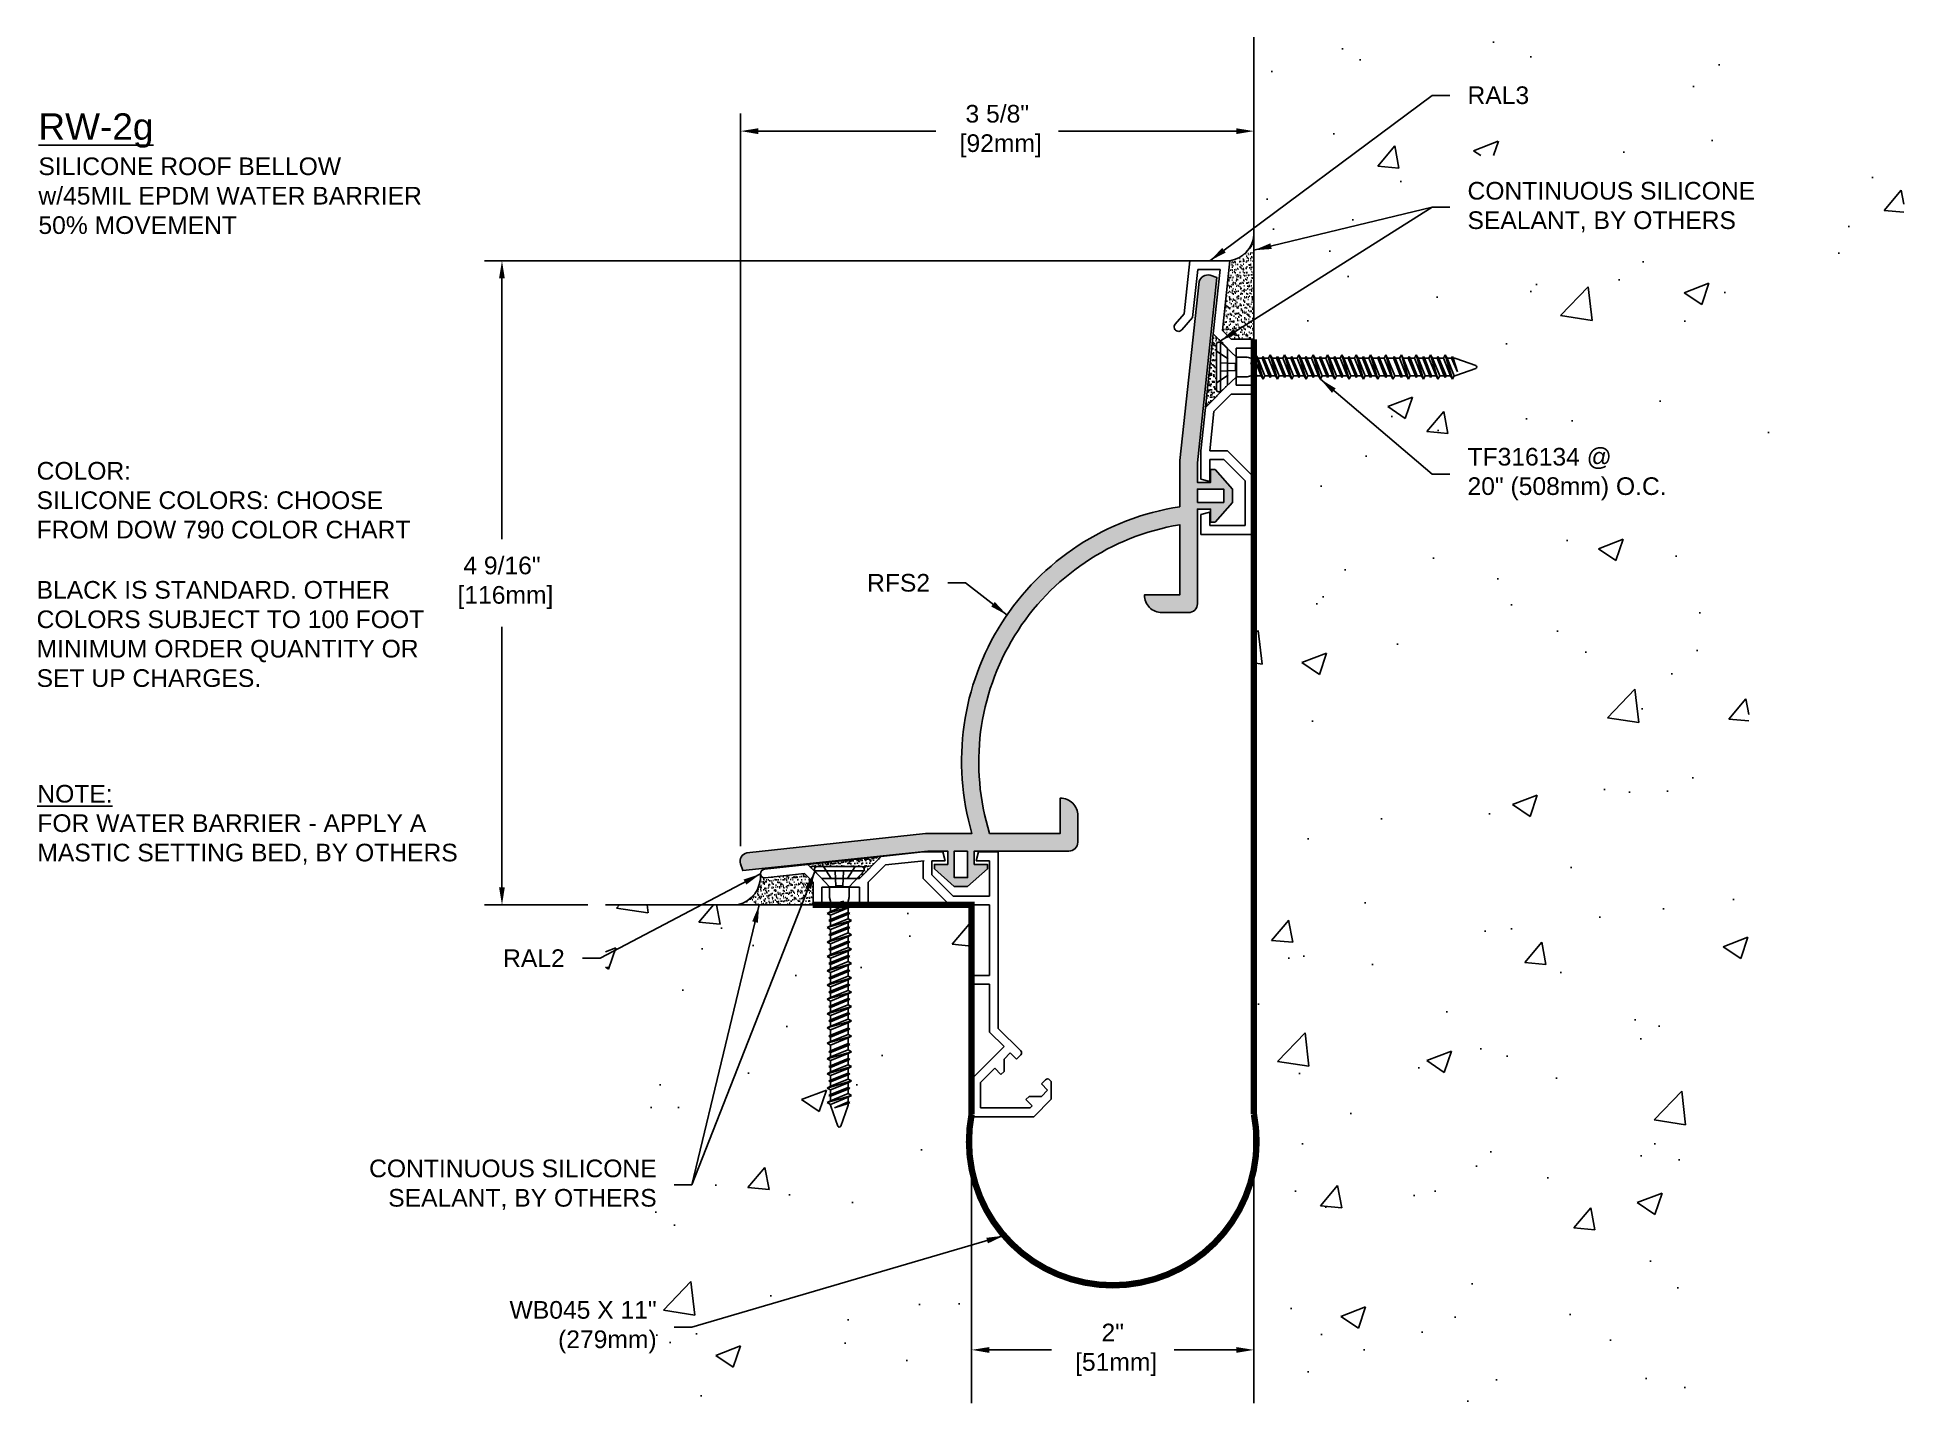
# Model space of a CAD drawing. Header units: inches. Extents: x 2.5 to 15.7, y 0.9 to 10.6.
import ezdxf

# ---------------------------------------------------------------- set-up
doc = ezdxf.new("R2010")
doc.units = ezdxf.units.IN
doc.header["$LTSCALE"] = 0.25
doc.header["$MEASUREMENT"] = 0
doc.linetypes.add('DASHED', pattern=[0.75, 0.5, -0.25])
for name, color, linetype in [('Anchors', 4, 'Continuous'), ('Conditions', 1, 'Continuous'), ('Dimensions', 3, 'Continuous'), ('Fillers', 2, 'Continuous'), ('Metals', 7, 'Continuous'), ('TEXT', 2, 'Continuous')]:
    doc.layers.add(name, color=color, linetype=linetype)
doc.styles.add('ARIAL', font='arial.ttf')
doc.dimstyles.new('Arial', dxfattribs={"dimtxt": 0.125, "dimasz": 0.125, "dimexe": 0.125, "dimexo": 0.125, "dimgap": 0.125, "dimtad": 0, "dimtih": 1, "dimtoh": 1, "dimdec": 4, "dimzin": 3, "dimdsep": 46, "dimlunit": 4, "dimtxsty": 'ARIAL', "dimcen": 0.125, "dimadec": 0, "dimazin": 0, "dimtfac": 1, "dimtdec": 4, "dimtofl": 0, "dimtmove": 0, "dimatfit": 3, "dimfxl": 0, "dimfrac": 2, "dimtolj": 1, "dimtzin": 0, "dimarcsym": 0})

# ---------------------------------------------------------------- blocks, each defined once
blk = doc.blocks.new('*D7')
at = {"layer": 'DEFPOINTS', "color": 0}
for p in [(11.128, 1.304), (9.128, 0.927), (11.128, 0.927)]:
    blk.add_point(p, dxfattribs=at)
at = {"layer": 'Dimensions', "color": 0, "lineweight": -2}
for p, q in [((9.128, 1.052), (9.128, 1.429)), ((11.128, 1.052), (11.128, 1.429)), ((9.253, 1.304), (9.693, 1.304)), ((11.003, 1.304), (10.563, 1.304))]:
    blk.add_line(p, q, dxfattribs=at)
at = {"layer": 'Dimensions', "color": 0}
for points in [[(9.253, 1.324), (9.253, 1.283), (9.128, 1.304)], [(11.003, 1.324), (11.003, 1.283), (11.128, 1.304)]]:
    blk.add_solid(points, dxfattribs=at)
at = {"layer": 'Dimensions', "color": 0, "insert": (10.128, 1.304), "char_height": 0.125, "attachment_point": 5, "style": 'ARIAL'}
blk.add_mtext('\\A1;2"\\P [51mm]', dxfattribs=at)
blk = doc.blocks.new('A$C63CB1885')
for p, q in [((-0.176, 0), (-0.175, 0.018)), ((-0.176, 0), (0.176, 0)), ((-0.176, 0), (-0.07, -0.113)), ((-0.163, 0.029), (0.163, 0.029)), ((0.07, -0.113), (0.176, 0)), ((0.176, 0), (0.175, 0.018)), ((-0.07, -0.113), (0.07, -0.113)), ((-0.07, -0.113), (-0.07, -0.18)), ((0.07, -0.113), (0.07, -0.18)), ((-0.086, -0.302), (0.086, -0.251)), ((-0.074, -0.251), (0.032, -0.215)), ((-0.074, -0.251), (-0.062, -0.245)), ((-0.074, -0.251), (-0.062, -0.257)), ((-0.069, -0.189), (-0.063, -0.215)), ((-0.062, -0.245), (0.032, -0.215)), ((0.032, -0.215), (-0.062, -0.257)), ((-0.062, -0.225), (-0.062, -0.245)), ((0.062, -0.238), (-0.062, -0.289)), ((-0.062, -0.257), (-0.062, -0.289)), ((0.062, -0.264), (-0.062, -0.315)), ((0.062, -0.225), (0.062, -0.238)), ((0.086, -0.251), (0.062, -0.238)), ((0.086, -0.251), (0.062, -0.264)), ((0.062, -0.264), (0.062, -0.296)), ((0.069, -0.189), (0.063, -0.215)), ((-0.086, -0.302), (-0.062, -0.289)), ((-0.086, -0.302), (-0.062, -0.315)), ((-0.086, -0.403), (0.086, -0.353)), ((-0.086, -0.403), (-0.062, -0.391)), ((-0.074, -0.353), (0.074, -0.302)), ((-0.074, -0.353), (-0.062, -0.346)), ((-0.074, -0.353), (-0.062, -0.359)), ((-0.062, -0.346), (0.062, -0.296)), ((0.062, -0.308), (-0.062, -0.359)), ((-0.062, -0.315), (-0.062, -0.346)), ((0.062, -0.34), (-0.062, -0.391)), ((-0.062, -0.359), (-0.062, -0.391)), ((0.062, -0.366), (-0.062, -0.416)), ((0.074, -0.302), (0.062, -0.296)), ((0.074, -0.302), (0.062, -0.308)), ((0.062, -0.308), (0.062, -0.34)), ((0.086, -0.353), (0.062, -0.34)), ((0.086, -0.353), (0.062, -0.366)), ((0.062, -0.366), (0.062, -0.397)), ((-0.086, -0.403), (-0.062, -0.416)), ((-0.086, -0.505), (0.086, -0.454)), ((-0.086, -0.505), (-0.062, -0.492)), ((-0.086, -0.505), (-0.062, -0.518)), ((-0.074, -0.454), (0.074, -0.403)), ((-0.074, -0.454), (-0.062, -0.448)), ((-0.074, -0.454), (-0.062, -0.46)), ((-0.074, -0.556), (0.074, -0.505)), ((-0.062, -0.448), (0.062, -0.397)), ((0.062, -0.41), (-0.062, -0.46)), ((-0.062, -0.416), (-0.062, -0.448)), ((0.062, -0.441), (-0.062, -0.492)), ((-0.062, -0.46), (-0.062, -0.492)), ((0.062, -0.467), (-0.062, -0.518)), ((-0.062, -0.55), (0.062, -0.499)), ((0.062, -0.511), (-0.062, -0.562)), ((-0.062, -0.518), (-0.062, -0.55)), ((0.074, -0.403), (0.062, -0.397)), ((0.074, -0.403), (0.062, -0.41)), ((0.062, -0.41), (0.062, -0.441)), ((0.086, -0.454), (0.062, -0.441)), ((0.086, -0.454), (0.062, -0.467)), ((0.062, -0.467), (0.062, -0.499)), ((0.074, -0.505), (0.062, -0.499)), ((0.074, -0.505), (0.062, -0.511)), ((0.062, -0.511), (0.062, -0.543)), ((-0.086, -0.607), (0.086, -0.556)), ((-0.086, -0.607), (-0.062, -0.594)), ((-0.086, -0.607), (-0.062, -0.619)), ((-0.086, -0.708), (0.086, -0.657)), ((-0.074, -0.556), (-0.062, -0.55)), ((-0.074, -0.556), (-0.062, -0.562)), ((-0.074, -0.657), (0.074, -0.607)), ((-0.074, -0.657), (-0.062, -0.651)), ((-0.074, -0.657), (-0.062, -0.664)), ((0.062, -0.543), (-0.062, -0.594)), ((-0.062, -0.562), (-0.062, -0.594)), ((0.062, -0.569), (-0.062, -0.619)), ((-0.062, -0.651), (0.062, -0.6)), ((0.062, -0.613), (-0.062, -0.664)), ((-0.062, -0.619), (-0.062, -0.651)), ((0.062, -0.644), (-0.062, -0.695)), ((0.086, -0.556), (0.062, -0.543)), ((0.086, -0.556), (0.062, -0.569)), ((0.062, -0.569), (0.062, -0.6)), ((0.074, -0.607), (0.062, -0.6)), ((0.074, -0.607), (0.062, -0.613)), ((0.062, -0.613), (0.062, -0.644)), ((0.086, -0.657), (0.062, -0.644)), ((0.086, -0.657), (0.062, -0.67)), ((-0.086, -0.708), (-0.062, -0.695)), ((-0.086, -0.708), (-0.062, -0.721)), ((-0.086, -0.81), (0.086, -0.759)), ((-0.074, -0.759), (0.074, -0.708)), ((-0.074, -0.759), (-0.062, -0.753)), ((-0.074, -0.759), (-0.062, -0.765)), ((-0.062, -0.664), (-0.062, -0.695)), ((0.062, -0.67), (-0.062, -0.721)), ((-0.062, -0.753), (0.062, -0.702)), ((0.062, -0.714), (-0.062, -0.765)), ((-0.062, -0.721), (-0.062, -0.753)), ((0.062, -0.746), (-0.062, -0.797)), ((-0.062, -0.765), (-0.062, -0.797)), ((0.062, -0.772), (-0.062, -0.823)), ((0.062, -0.67), (0.062, -0.702)), ((0.074, -0.708), (0.062, -0.702)), ((0.074, -0.708), (0.062, -0.714)), ((0.062, -0.714), (0.062, -0.746)), ((0.086, -0.759), (0.062, -0.746)), ((0.086, -0.759), (0.062, -0.772)), ((0.062, -0.772), (0.062, -0.804)), ((-0.086, -0.81), (-0.062, -0.797)), ((-0.086, -0.81), (-0.062, -0.823)), ((-0.086, -0.911), (0.086, -0.86)), ((-0.086, -0.911), (-0.062, -0.898)), ((-0.086, -0.911), (-0.062, -0.924)), ((-0.074, -0.86), (0.074, -0.81)), ((-0.074, -0.86), (-0.062, -0.854)), ((-0.074, -0.86), (-0.062, -0.867)), ((-0.074, -0.962), (0.074, -0.911)), ((-0.062, -0.854), (0.062, -0.804)), ((0.062, -0.816), (-0.062, -0.867)), ((-0.062, -0.823), (-0.062, -0.854)), ((0.062, -0.848), (-0.062, -0.898)), ((-0.062, -0.867), (-0.062, -0.898)), ((0.062, -0.873), (-0.062, -0.924)), ((-0.062, -0.956), (0.062, -0.905)), ((0.062, -0.917), (-0.062, -0.968)), ((-0.062, -0.924), (-0.062, -0.956)), ((0.074, -0.81), (0.062, -0.804)), ((0.074, -0.81), (0.062, -0.816)), ((0.062, -0.816), (0.062, -0.848)), ((0.086, -0.86), (0.062, -0.848)), ((0.086, -0.86), (0.062, -0.873)), ((0.062, -0.873), (0.062, -0.905)), ((0.074, -0.911), (0.062, -0.905)), ((0.074, -0.911), (0.062, -0.917)), ((0.062, -0.917), (0.062, -0.949)), ((-0.086, -1.013), (0.086, -0.962)), ((-0.086, -1.013), (-0.062, -1)), ((-0.086, -1.013), (-0.062, -1.026)), ((-0.074, -0.962), (-0.062, -0.956)), ((-0.074, -0.962), (-0.062, -0.968)), ((-0.074, -1.064), (0.074, -1.013)), ((-0.074, -1.064), (-0.062, -1.057)), ((0.062, -0.949), (-0.062, -1)), ((-0.062, -0.968), (-0.062, -1)), ((0.062, -0.975), (-0.062, -1.026)), ((-0.062, -1.057), (0.062, -1.007)), ((0.062, -1.019), (-0.062, -1.07)), ((-0.062, -1.026), (-0.062, -1.057)), ((0.062, -1.051), (-0.062, -1.101)), ((0.086, -0.962), (0.062, -0.949)), ((0.086, -0.962), (0.062, -0.975)), ((0.062, -0.975), (0.062, -1.007)), ((0.074, -1.013), (0.062, -1.007)), ((0.074, -1.013), (0.062, -1.019)), ((0.062, -1.019), (0.062, -1.051)), ((0.086, -1.064), (0.062, -1.051)), ((-0.086, -1.114), (0.086, -1.064)), ((-0.086, -1.114), (-0.062, -1.101)), ((-0.086, -1.114), (-0.062, -1.127)), ((-0.086, -1.222), (0.086, -1.171)), ((-0.074, -1.064), (-0.062, -1.07)), ((-0.074, -1.171), (0.074, -1.121)), ((-0.074, -1.171), (-0.062, -1.165)), ((-0.074, -1.171), (-0.062, -1.178)), ((-0.062, -1.07), (-0.062, -1.101)), ((0.062, -1.077), (-0.062, -1.127)), ((-0.062, -1.165), (0.062, -1.115)), ((0.062, -1.127), (-0.062, -1.178)), ((-0.062, -1.127), (-0.062, -1.165)), ((0.062, -1.159), (-0.062, -1.209)), ((-0.062, -1.178), (-0.062, -1.209)), ((0.062, -1.184), (-0.062, -1.235)), ((0.086, -1.064), (0.062, -1.077)), ((0.062, -1.077), (0.062, -1.115)), ((0.074, -1.121), (0.062, -1.115)), ((0.074, -1.121), (0.062, -1.127)), ((0.062, -1.127), (0.062, -1.159)), ((0.086, -1.171), (0.062, -1.159)), ((0.086, -1.171), (0.062, -1.184)), ((0.062, -1.184), (0.062, -1.225)), ((-0.086, -1.222), (-0.062, -1.209)), ((-0.086, -1.222), (-0.062, -1.235)), ((-0.086, -1.332), (0.086, -1.282)), ((-0.086, -1.332), (-0.062, -1.319)), ((-0.074, -1.282), (0.074, -1.231)), ((-0.074, -1.282), (-0.062, -1.275)), ((-0.074, -1.282), (-0.062, -1.288)), ((-0.062, -1.275), (0.062, -1.225)), ((-0.062, -1.235), (-0.062, -1.275)), ((0.062, -1.237), (-0.062, -1.288)), ((0.062, -1.269), (-0.062, -1.319)), ((-0.062, -1.288), (-0.062, -1.319)), ((0.062, -1.295), (-0.062, -1.345)), ((0.074, -1.231), (0.062, -1.225)), ((0.074, -1.231), (0.062, -1.237)), ((0.062, -1.237), (0.062, -1.269)), ((0.086, -1.282), (0.062, -1.269)), ((0.086, -1.282), (0.062, -1.295)), ((0.062, -1.295), (0.062, -1.33)), ((-0.086, -1.332), (-0.062, -1.345)), ((-0.086, -1.438), (0.086, -1.387)), ((-0.086, -1.438), (-0.062, -1.425)), ((-0.086, -1.438), (-0.062, -1.451)), ((-0.074, -1.387), (0.074, -1.336)), ((-0.074, -1.387), (-0.062, -1.381)), ((-0.074, -1.387), (-0.062, -1.393)), ((-0.074, -1.489), (0.074, -1.439)), ((-0.062, -1.381), (0.062, -1.33)), ((0.062, -1.343), (-0.062, -1.393)), ((-0.062, -1.345), (-0.062, -1.381)), ((0.062, -1.374), (-0.062, -1.425)), ((-0.062, -1.393), (-0.062, -1.425)), ((0.062, -1.4), (-0.062, -1.451)), ((-0.062, -1.483), (0.062, -1.433)), ((0.062, -1.445), (-0.062, -1.496)), ((-0.062, -1.451), (-0.062, -1.483)), ((0.074, -1.336), (0.062, -1.33)), ((0.074, -1.336), (0.062, -1.343)), ((0.062, -1.343), (0.062, -1.374)), ((0.086, -1.387), (0.062, -1.374)), ((0.086, -1.387), (0.062, -1.4)), ((0.062, -1.4), (0.062, -1.433)), ((0.074, -1.439), (0.062, -1.433)), ((0.074, -1.439), (0.062, -1.445)), ((0.062, -1.445), (0.062, -1.477)), ((-0.086, -1.54), (0.086, -1.489)), ((-0.086, -1.54), (-0.062, -1.527)), ((-0.086, -1.54), (-0.062, -1.553)), ((-0.074, -1.489), (-0.062, -1.483)), ((-0.074, -1.489), (-0.062, -1.496)), ((-0.074, -1.592), (0.074, -1.541)), ((-0.074, -1.592), (-0.062, -1.586)), ((0.062, -1.477), (-0.062, -1.527)), ((-0.062, -1.496), (-0.062, -1.527)), ((0.062, -1.502), (-0.062, -1.553)), ((-0.062, -1.586), (0.062, -1.535)), ((0.062, -1.547), (-0.062, -1.598)), ((-0.062, -1.553), (-0.062, -1.586)), ((0.062, -1.579), (-0.062, -1.63)), ((0.086, -1.489), (0.062, -1.477)), ((0.086, -1.489), (0.062, -1.502)), ((0.062, -1.502), (0.062, -1.535)), ((0.074, -1.541), (0.062, -1.535)), ((0.074, -1.541), (0.062, -1.547)), ((0.062, -1.547), (0.062, -1.579)), ((0.086, -1.592), (0.062, -1.579)), ((-0.086, -1.643), (0.086, -1.592)), ((-0.086, -1.643), (-0.062, -1.63)), ((-0.086, -1.643), (-0.062, -1.655)), ((-0.074, -1.592), (-0.062, -1.598)), ((-0.062, -1.598), (-0.062, -1.63)), ((0.062, -1.605), (-0.062, -1.655)), ((-0.06, -1.668), (-0.01, -1.81)), ((-0.034, -1.679), (0.062, -1.636)), ((-0.034, -1.679), (0.074, -1.643)), ((0.062, -1.649), (-0.034, -1.679)), ((0.06, -1.668), (0.01, -1.81)), ((0.086, -1.592), (0.062, -1.605)), ((0.062, -1.605), (0.062, -1.652)), ((0.074, -1.643), (0.062, -1.636)), ((0.074, -1.643), (0.062, -1.649))]:
    blk.add_line(p, q)
at = {"linetype": 'DASHED', "ltscale": 0.025}
for p, q in [((-0.113, 0.029), (-0.024, -0.106)), ((-0.024, -0.106), (-0.031, 0.028)), ((0.024, -0.106), (0.031, 0.029)), ((0.112, 0.029), (0.024, -0.106)), ((-0.024, -0.106), (0.024, -0.106))]:
    blk.add_line(p, q, dxfattribs=at)
for centre, radius, start, end in [((-0.163, 0.017), 0.0112, 90, 175), ((0.163, 0.017), 0.0112, 5, 90), ((-0.023, -0.18), 0.0465, 180, 191.9357), ((-0.109, -0.225), 0.0465, 0, 11.9357), ((0.109, -0.225), 0.0465, 168.0643, 180), ((0.023, -0.18), 0.0465, 348.0643, 0), ((-0.016, -1.652), 0.0465, 183.9476, 199.3058), ((0.016, -1.652), 0.0465, 340.6942, 0), ((0, -1.806), 0.0106, 204.1001, 335.8999)]:
    blk.add_arc(centre, radius, start, end)
blk = doc.blocks.new('TF316134')
blk.add_blockref('A$C63CB1885', (0, -0.0285))
blk = doc.blocks.new('*D8')
at = {"layer": 'DEFPOINTS', "color": 0}
for p in [(5.801, 9.019), (10.957, 9.019), (6.533, 4.456)]:
    blk.add_point(p, dxfattribs=at)
at = {"layer": 'Dimensions', "color": 0, "lineweight": -2}
for p, q in [((10.832, 9.019), (5.676, 9.019)), ((5.801, 8.894), (5.801, 7.048)), ((5.801, 4.581), (5.801, 6.427)), ((6.408, 4.456), (5.676, 4.456))]:
    blk.add_line(p, q, dxfattribs=at)
at = {"layer": 'Dimensions', "color": 0}
for points in [[(5.78, 8.894), (5.821, 8.894), (5.801, 9.019)], [(5.78, 4.581), (5.821, 4.581), (5.801, 4.456)]]:
    blk.add_solid(points, dxfattribs=at)
at = {"layer": 'Dimensions', "color": 0, "insert": (5.801, 6.738), "char_height": 0.125, "attachment_point": 5, "style": 'ARIAL'}
blk.add_mtext('\\A1;4 9/16"\\P [116mm]', dxfattribs=at)
blk = doc.blocks.new('*D9')
at = {"layer": 'DEFPOINTS', "color": 0}
for p in [(11.128, 9.938), (11.128, 9.094), (7.491, 4.748)]:
    blk.add_point(p, dxfattribs=at)
at = {"layer": 'Dimensions', "color": 0, "lineweight": -2}
for p, q in [((7.491, 4.873), (7.491, 10.063)), ((11.128, 9.219), (11.128, 10.063)), ((7.616, 9.938), (8.875, 9.938)), ((11.003, 9.938), (9.744, 9.938))]:
    blk.add_line(p, q, dxfattribs=at)
at = {"layer": 'Dimensions', "color": 0}
for points in [[(7.616, 9.958), (7.616, 9.917), (7.491, 9.938)], [(11.003, 9.958), (11.003, 9.917), (11.128, 9.938)]]:
    blk.add_solid(points, dxfattribs=at)
at = {"layer": 'Dimensions', "color": 0, "insert": (9.31, 9.938), "char_height": 0.125, "attachment_point": 5, "style": 'ARIAL'}
blk.add_mtext('\\A1;3 5/8"\\P [92mm]', dxfattribs=at)
blk = doc.blocks.new('RAL2')
for p, q in [((-0.345, 1.875), (-0.642, 1.843)), ((-0.205, 1.875), (-0.345, 1.875)), ((-0.188, 1.813), (-0.205, 1.875)), ((0.03, 1.813), (0.047, 1.875)), ((0.187, 1.875), (0.047, 1.875)), ((0.187, 1.875), (0.187, 0.625)), ((-1.497, 1.72), (-1.497, 1.718)), ((-1.162, 1.787), (-1.47, 1.753)), ((-1.185, 1.722), (-1.464, 1.692)), ((-1.125, 1.662), (-1.185, 1.722)), ((-1.062, 1.687), (-1.162, 1.787)), ((-0.797, 1.687), (-0.642, 1.843)), ((-0.735, 1.662), (-0.613, 1.784)), ((-0.338, 1.813), (-0.613, 1.784)), ((-0.345, 1.813), (-0.345, 1.687)), ((-0.188, 1.813), (-0.283, 1.813)), ((-0.283, 1.813), (-0.283, 1.713)), ((0.125, 1.813), (0.03, 1.813)), ((0.125, 1.813), (0.125, 1.562)), ((-1.125, 1.5), (-1.125, 1.662)), ((-0.797, 1.687), (-1.062, 1.687)), ((-0.797, 1.625), (-1.062, 1.625)), ((-1.062, 1.5), (-1.062, 1.625)), ((-0.797, 1.5), (-0.797, 1.625)), ((-0.735, 1.5), (-0.735, 1.662)), ((-0.158, 1.5), (-0.345, 1.687)), ((-0.132, 1.562), (-0.283, 1.713)), ((-1.062, 1.5), (-1.125, 1.5)), ((-0.735, 1.5), (-0.797, 1.5)), ((0.125, 1.5), (-0.158, 1.5)), ((0.125, 1.562), (-0.132, 1.562)), ((0.125, 1.5), (0.125, 1)), ((0, 1), (0, 0.938)), ((0.125, 1), (0, 1)), ((0.125, 0.938), (0, 0.938)), ((0.125, 0.938), (0.125, 0.599)), ((0.125, 0.599), (0.228, 0.496)), ((0.187, 0.625), (0.346, 0.466)), ((0.228, 0.496), (0, 0.268)), ((0.272, 0.452), (0.228, 0.408)), ((0.228, 0.408), (0.228, 0.321)), ((0.272, 0.452), (0.316, 0.408)), ((0.346, 0.438), (0.316, 0.408)), ((0, 0.268), (0, 0)), ((0.163, 0.343), (0.062, 0.242)), ((0.163, 0.343), (0.206, 0.299)), ((0.228, 0.321), (0.206, 0.299)), ((0.062, 0.242), (0.062, 0.062)), ((0.405, 0.144), (0.383, 0.122)), ((0.493, 0.143), (0.405, 0.144)), ((0.522, 0.261), (0.493, 0.232)), ((0.493, 0.232), (0.537, 0.187)), ((0.537, 0.187), (0.493, 0.143)), ((0.551, 0.261), (0.563, 0.249)), ((0.563, 0.249), (0.563, 0.125)), ((0.438, 0), (0, 0)), ((0.412, 0.062), (0.062, 0.062)), ((0.383, 0.122), (0.428, 0.077)), ((0.428, 0.077), (0.412, 0.062)), ((0.563, 0.125), (0.438, 0))]:
    blk.add_line(p, q)
for centre, radius, start, end in [((-1.467, 1.723), 0.03, 96.1768, 186.1768), ((-1.467, 1.721), 0.03, 186.1768, 276.1768), ((0.332, 0.452), 0.02, 315, 45), ((0.537, 0.247), 0.02, 45, 135)]:
    blk.add_arc(centre, radius, start, end)
blk = doc.blocks.new('RAL3')
for p, q in [((-0.493, 1.563), (-0.454, 1.938)), ((-0.171, 1.938), (-0.454, 1.938)), ((-0.434, 1.537), (-0.398, 1.876)), ((-0.24, 1.876), (-0.398, 1.876)), ((-0.288, 1.421), (-0.24, 1.876)), ((-0.223, 1.444), (-0.171, 1.938)), ((-0.493, 1.563), (-0.558, 1.489)), ((-0.434, 1.537), (-0.511, 1.449)), ((-0.187, 1.32), (-0.288, 1.421)), ((-0.161, 1.383), (-0.223, 1.444)), ((0, 1.383), (-0.161, 1.383)), ((0, 1.32), (0, 1.383)), ((-0.187, 1.056), (-0.187, 1.32)), ((0, 1.32), (-0.125, 1.32)), ((-0.125, 1.056), (-0.125, 1.32)), ((-0.187, 1.056), (-0.343, 0.9)), ((-0.161, 0.993), (-0.283, 0.871)), ((0, 0.993), (-0.161, 0.993)), ((0, 1.056), (-0.125, 1.056)), ((0, 0.993), (0, 1.056)), ((-0.375, 0.593), (-0.343, 0.9)), ((-0.313, 0.593), (-0.283, 0.871)), ((-0.375, 0.392), (-0.375, 0.593)), ((-0.187, 0.593), (-0.313, 0.593)), ((-0.313, 0.375), (-0.313, 0.531)), ((-0.213, 0.531), (-0.313, 0.531)), ((-0.062, 0.38), (-0.213, 0.531)), ((0, 0.406), (-0.187, 0.593)), ((0, 0), (0, 0.406)), ((-0.313, 0.375), (-0.375, 0.392)), ((-0.062, 0.062), (-0.062, 0.38)), ((-0.313, 0.157), (-0.375, 0.14)), ((-0.375, 0), (-0.375, 0.14)), ((-0.313, 0.062), (-0.313, 0.157)), ((0, 0), (-0.375, 0)), ((-0.062, 0.062), (-0.313, 0.062))]:
    blk.add_line(p, q)
blk.add_arc((-0.534, 1.469), 0.031, 138.8174, 318.8174)
blk = doc.blocks.new('RFS2 at 2RW')
h = blk.add_hatch(color=256)
h.dxf.hatch_style = 1
h.paths.add_polyline_path([(1.644, 2.312), (1.644, 1.814), (1.394, 1.814, 0.416578), (1.518, 1.689), (1.706, 1.689, 0.414214), (1.769, 1.751), (1.769, 2.423), (1.863, 2.423), (1.863, 2.329), (1.894, 2.329), (2.019, 2.47), (2.019, 2.517), (2.019, 2.564), (1.894, 2.704), (1.863, 2.704), (1.863, 2.611), (1.769, 2.611), (1.769, 2.75), (1.907, 4.063), (1.859, 4.079, 0.414214), (1.782, 4.035), (1.644, 2.767), (1.644, 2.439, 0.453714), (0.172, 0.125), (-0.156, 0.125), (-1.424, -0.013, 0.450136), (-1.466, -0.097), (-1.452, -0.138), (-0.14, 0), (0, 0), (0, -0.094), (-0.094, -0.094), (-0.094, -0.125), (0.047, -0.25), (0.094, -0.25), (0.141, -0.25), (0.281, -0.125), (0.281, -0.094), (0.188, -0.094), (0.188, 0), (0.859, 0, 0.414214), (0.922, 0.062), (0.922, 0.251, 0.416578), (0.797, 0.375), (0.797, 0.125), (0.297, 0.125, -0.454458)])
h.paths.add_polyline_path([(1.769, 2.47), (1.769, 2.517), (1.769, 2.564), (1.956, 2.564), (1.956, 2.47)], flags=16)
h.paths.add_polyline_path([(0.141, 0), (0.141, -0.188), (0.047, -0.188), (0.047, 0), (0.094, 0)], flags=16)
blk.add_lwpolyline([(1.644, 2.314), (1.644, 1.814), (1.394, 1.814), (1.394, 1.813, 0.414214), (1.518, 1.689), (1.706, 1.689, 0.414214), (1.769, 1.751), (1.769, 2.423), (1.863, 2.423), (1.863, 2.329), (1.894, 2.329), (2.019, 2.47), (2.019, 2.517), (2.019, 2.564), (1.894, 2.704), (1.863, 2.704), (1.863, 2.611), (1.769, 2.611), (1.769, 2.75), (1.907, 4.063), (1.859, 4.079, 0.414214), (1.782, 4.035), (1.644, 2.767), (1.644, 2.439, 0.453714), (0.172, 0.125), (0.172, 0.125), (-0.156, 0.125), (-1.424, -0.013, 0.414214), (-1.468, -0.09), (-1.452, -0.138), (-0.14, 0), (0, 0), (0, -0.094), (-0.094, -0.094), (-0.094, -0.125), (0.047, -0.25), (0.094, -0.25), (0.141, -0.25), (0.281, -0.125), (0.281, -0.094), (0.188, -0.094), (0.188, 0), (0.859, 0, 0.414214), (0.922, 0.062), (0.922, 0.251, 0.414214), (0.798, 0.375), (0.797, 0.375), (0.797, 0.125), (0.297, 0.125, -0.454458), (1.644, 2.312)], format="xyb")
for points in [[(1.769, 2.47), (1.956, 2.47), (1.956, 2.564), (1.769, 2.564), (1.769, 2.517)], [(0.141, 0), (0.141, -0.188), (0.047, -0.188), (0.047, 0), (0.094, 0)]]:
    blk.add_lwpolyline(points, close=True)

msp = doc.modelspace()

# ---------------------------------------------------------------- hatches: boundary and pattern name
at = {"layer": 'Conditions'}
h = msp.add_hatch(dxfattribs=at)
h.set_pattern_fill('AR-CONC', color=256, scale=0.25)
h.set_pattern_definition([(50, (-10.7297, -10.5243), (1.79315, -0.15688), [0.1875, -2.0625]), (355, (-10.7297, -10.5243), (-0.34688, 1.88048), [0.15, -1.65]), (100.4514, (-10.5802, -10.5374), (1.44627, 1.7236), [0.15935, -1.752855]), (46.184, (-10.7297, -10.0243), (2.6681, -0.4138), [0.28125, -3.09375]), (96.636, (-10.5073, -10.0588), (2.33665, 2.4353), [0.23903, -2.62928]), (351.184, (-10.7297, -10.0243), (2.33665, 2.4353), [0.225, -2.475]), (21, (-10.4797, -10.1493), (1.49227, -1.00655), [0.1875, -2.0625]), (326, (-10.4797, -10.1493), (0.60829, 1.81288), [0.15, -1.65]), (71.4514, (-10.3553, -10.2332), (2.10056, 0.80633), [0.15935, -1.752855]), (37.5, (-10.7297, -10.52434), (0.0304, 0.832235), [0, -1.63, 0, -1.675, 0, -1.65625]), (7.5, (-10.7297, -10.5243), (0.657674, 0.98603), [0, -0.955, 0, -1.5925, 0, -0.63125]), (327.5, (-11.2872, -10.52434), (1.334556, -0.056387), [0, -0.625, 0, -1.95, 0, -2.5875]), (317.5, (-11.5372, -10.5243), (1.457965, 0.250262), [0, -0.8125, 0, -1.295, 0, -1.8375])])
h.paths.add_polyline_path([(14.63427, 10.60228), (11.12814, 10.60228), (11.12814, 0.92302), (14.63427, 0.92302)])
edge = h.paths.add_edge_path(flags=16)
edge.add_line((12.53368, 8.1806), (12.52069, 8.20471))
edge.add_line((12.52069, 8.20471), (12.48911, 8.20471))
edge.add_line((12.48911, 8.20471), (12.48289, 8.19315))
edge.add_line((12.48289, 8.19315), (12.47668, 8.2047))
edge.add_line((12.47668, 8.2047), (12.44439, 8.2047))
edge.add_line((12.44439, 8.2047), (12.43141, 8.1806))
edge.add_line((12.43141, 8.1806), (12.41844, 8.2047))
edge.add_line((12.41844, 8.2047), (12.38684, 8.2047))
edge.add_line((12.38684, 8.2047), (12.38063, 8.19315))
edge.add_line((12.38063, 8.19315), (12.37442, 8.2047))
edge.add_line((12.37442, 8.2047), (12.34212, 8.20469))
edge.add_line((12.34212, 8.20469), (12.32915, 8.1806))
edge.add_line((12.32915, 8.1806), (12.31618, 8.20469))
edge.add_line((12.31618, 8.20469), (12.28458, 8.20469))
edge.add_line((12.28458, 8.20469), (12.27837, 8.19315))
edge.add_line((12.27837, 8.19315), (12.27216, 8.20469))
edge.add_line((12.27216, 8.20469), (12.23649, 8.20469))
edge.add_line((12.23649, 8.20469), (12.22352, 8.1806))
edge.add_line((12.22352, 8.1806), (12.21055, 8.20468))
edge.add_line((12.21055, 8.20468), (12.17894, 8.20468))
edge.add_line((12.17894, 8.20468), (12.17274, 8.19315))
edge.add_line((12.17274, 8.19315), (12.16654, 8.20468))
edge.add_line((12.16654, 8.20468), (12.12636, 8.20468))
edge.add_line((12.12636, 8.20468), (12.11339, 8.1806))
edge.add_line((12.11339, 8.1806), (12.10043, 8.20468))
edge.add_line((12.10043, 8.20468), (12.06881, 8.20467))
edge.add_line((12.06881, 8.20467), (12.06261, 8.19315))
edge.add_line((12.06261, 8.19315), (12.05641, 8.20467))
edge.add_line((12.05641, 8.20467), (12.01847, 8.20467))
edge.add_line((12.01847, 8.20467), (12.00551, 8.1806))
edge.add_line((12.00551, 8.1806), (11.99255, 8.20467))
edge.add_line((11.99255, 8.20467), (11.96087, 8.20466))
edge.add_line((11.96087, 8.20466), (11.96089, 8.20461))
edge.add_line((11.96089, 8.20461), (11.95473, 8.19315))
edge.add_line((11.95473, 8.19315), (11.94854, 8.20466))
edge.add_line((11.94854, 8.20466), (11.9169, 8.20466))
edge.add_line((11.9169, 8.20466), (11.90395, 8.1806))
edge.add_line((11.90395, 8.1806), (11.89099, 8.20466))
edge.add_line((11.89099, 8.20466), (11.85931, 8.20466))
edge.add_line((11.85931, 8.20466), (11.85933, 8.20461))
edge.add_line((11.85933, 8.20461), (11.85317, 8.19315))
edge.add_line((11.85317, 8.19315), (11.84698, 8.20466))
edge.add_line((11.84698, 8.20466), (11.81534, 8.20465))
edge.add_line((11.81534, 8.20465), (11.80239, 8.1806))
edge.add_line((11.80239, 8.1806), (11.78944, 8.20465))
edge.add_line((11.78944, 8.20465), (11.75775, 8.20465))
edge.add_line((11.75775, 8.20465), (11.75777, 8.20461))
edge.add_line((11.75777, 8.20461), (11.75161, 8.19315))
edge.add_line((11.75161, 8.19315), (11.74542, 8.20465))
edge.add_line((11.74542, 8.20465), (11.71377, 8.20465))
edge.add_line((11.71377, 8.20465), (11.70082, 8.1806))
edge.add_line((11.70082, 8.1806), (11.68788, 8.20464))
edge.add_line((11.68788, 8.20464), (11.65619, 8.20464))
edge.add_line((11.65619, 8.20464), (11.65621, 8.20461))
edge.add_line((11.65621, 8.20461), (11.65004, 8.19315))
edge.add_line((11.65004, 8.19315), (11.64386, 8.20464))
edge.add_line((11.64386, 8.20464), (11.6122, 8.20464))
edge.add_line((11.6122, 8.20464), (11.59926, 8.1806))
edge.add_line((11.59926, 8.1806), (11.58632, 8.20464))
edge.add_line((11.58632, 8.20464), (11.55463, 8.20463))
edge.add_line((11.55463, 8.20463), (11.55464, 8.20461))
edge.add_line((11.55464, 8.20461), (11.54848, 8.19315))
edge.add_line((11.54848, 8.19315), (11.5423, 8.20463))
edge.add_line((11.5423, 8.20463), (11.51064, 8.20463))
edge.add_line((11.51064, 8.20463), (11.4977, 8.1806))
edge.add_line((11.4977, 8.1806), (11.48476, 8.20463))
edge.add_line((11.48476, 8.20463), (11.45307, 8.20463))
edge.add_line((11.45307, 8.20463), (11.45308, 8.20461))
edge.add_line((11.45308, 8.20461), (11.44692, 8.19315))
edge.add_line((11.44692, 8.19315), (11.44075, 8.20462))
edge.add_line((11.44075, 8.20462), (11.40907, 8.20462))
edge.add_line((11.40907, 8.20462), (11.39614, 8.1806))
edge.add_line((11.39614, 8.1806), (11.3832, 8.20462))
edge.add_line((11.3832, 8.20462), (11.35152, 8.20462))
edge.add_line((11.35152, 8.20462), (11.35152, 8.20461))
edge.add_line((11.35152, 8.20461), (11.34536, 8.19315))
edge.add_line((11.34536, 8.19315), (11.33919, 8.20462))
edge.add_line((11.33919, 8.20462), (11.3075, 8.20461))
edge.add_line((11.3075, 8.20461), (11.29457, 8.1806))
edge.add_line((11.29457, 8.1806), (11.28165, 8.20461))
edge.add_line((11.28165, 8.20461), (11.24996, 8.20461))
edge.add_line((11.24996, 8.20461), (11.24379, 8.19315))
edge.add_line((11.24379, 8.19315), (11.23763, 8.20461))
edge.add_line((11.23763, 8.20461), (11.20594, 8.20461))
edge.add_line((11.20594, 8.20461), (11.19301, 8.1806))
edge.add_line((11.19301, 8.1806), (11.18009, 8.2046))
edge.add_line((11.18009, 8.2046), (11.14839, 8.2046))
edge.add_line((11.14839, 8.2046), (11.14223, 8.19315))
edge.add_line((11.14223, 8.19315), (11.13607, 8.2046))
edge.add_line((11.13607, 8.2046), (11.18009, 8.2046))
edge.add_line((11.18009, 8.2046), (11.12931, 8.3291))
edge.add_line((11.12931, 8.3291), (11.14223, 8.3531))
edge.add_line((11.14223, 8.3531), (11.15516, 8.3291))
edge.add_line((11.15516, 8.3291), (11.18685, 8.3291))
edge.add_line((11.18685, 8.3291), (11.19301, 8.34054))
edge.add_line((11.19301, 8.34054), (11.19918, 8.3291))
edge.add_line((11.19918, 8.3291), (11.23087, 8.3291))
edge.add_line((11.23087, 8.3291), (11.24379, 8.3531))
edge.add_line((11.24379, 8.3531), (11.25672, 8.3291))
edge.add_line((11.25672, 8.3291), (11.28841, 8.3291))
edge.add_line((11.28841, 8.3291), (11.29457, 8.34054))
edge.add_line((11.29457, 8.34054), (11.30074, 8.3291))
edge.add_line((11.30074, 8.3291), (11.33243, 8.3291))
edge.add_line((11.33243, 8.3291), (11.34536, 8.3531))
edge.add_line((11.34536, 8.3531), (11.35828, 8.3291))
edge.add_line((11.35828, 8.3291), (11.38997, 8.3291))
edge.add_line((11.38997, 8.3291), (11.39614, 8.34054))
edge.add_line((11.39614, 8.34054), (11.4023, 8.3291))
edge.add_line((11.4023, 8.3291), (11.43399, 8.3291))
edge.add_line((11.43399, 8.3291), (11.44692, 8.3531))
edge.add_line((11.44692, 8.3531), (11.45984, 8.3291))
edge.add_line((11.45984, 8.3291), (11.49154, 8.3291))
edge.add_line((11.49154, 8.3291), (11.4977, 8.34054))
edge.add_line((11.4977, 8.34054), (11.50386, 8.3291))
edge.add_line((11.50386, 8.3291), (11.53556, 8.3291))
edge.add_line((11.53556, 8.3291), (11.54848, 8.3531))
edge.add_line((11.54848, 8.3531), (11.56141, 8.3291))
edge.add_line((11.56141, 8.3291), (11.5931, 8.3291))
edge.add_line((11.5931, 8.3291), (11.59926, 8.34054))
edge.add_line((11.59926, 8.34054), (11.60543, 8.3291))
edge.add_line((11.60543, 8.3291), (11.63712, 8.3291))
edge.add_line((11.63712, 8.3291), (11.65004, 8.3531))
edge.add_line((11.65004, 8.3531), (11.66297, 8.3291))
edge.add_line((11.66297, 8.3291), (11.69466, 8.3291))
edge.add_line((11.69466, 8.3291), (11.70082, 8.34054))
edge.add_line((11.70082, 8.34054), (11.70699, 8.3291))
edge.add_line((11.70699, 8.3291), (11.73868, 8.3291))
edge.add_line((11.73868, 8.3291), (11.75161, 8.3531))
edge.add_line((11.75161, 8.3531), (11.76453, 8.3291))
edge.add_line((11.76453, 8.3291), (11.79622, 8.3291))
edge.add_line((11.79622, 8.3291), (11.80239, 8.34054))
edge.add_line((11.80239, 8.34054), (11.80855, 8.3291))
edge.add_line((11.80855, 8.3291), (11.84024, 8.3291))
edge.add_line((11.84024, 8.3291), (11.85317, 8.3531))
edge.add_line((11.85317, 8.3531), (11.86609, 8.3291))
edge.add_line((11.86609, 8.3291), (11.89779, 8.3291))
edge.add_line((11.89779, 8.3291), (11.90395, 8.34054))
edge.add_line((11.90395, 8.34054), (11.91011, 8.3291))
edge.add_line((11.91011, 8.3291), (11.94181, 8.3291))
edge.add_line((11.94181, 8.3291), (11.95473, 8.3531))
edge.add_line((11.95473, 8.3531), (11.96766, 8.3291))
edge.add_line((11.96766, 8.3291), (12.00567, 8.3291))
edge.add_line((12.00567, 8.3291), (12.01183, 8.34054))
edge.add_line((12.01183, 8.34054), (12.01799, 8.3291))
edge.add_line((12.01799, 8.3291), (12.04969, 8.3291))
edge.add_line((12.04969, 8.3291), (12.06261, 8.3531))
edge.add_line((12.06261, 8.3531), (12.07554, 8.3291))
edge.add_line((12.07554, 8.3291), (12.11579, 8.3291))
edge.add_line((12.11579, 8.3291), (12.12196, 8.34054))
edge.add_line((12.12196, 8.34054), (12.12812, 8.3291))
edge.add_line((12.12812, 8.3291), (12.15981, 8.3291))
edge.add_line((12.15981, 8.3291), (12.17274, 8.3531))
edge.add_line((12.17274, 8.3531), (12.18566, 8.3291))
edge.add_line((12.18566, 8.3291), (12.22143, 8.3291))
edge.add_line((12.22143, 8.3291), (12.22759, 8.34054))
edge.add_line((12.22759, 8.34054), (12.23375, 8.3291))
edge.add_line((12.23375, 8.3291), (12.26545, 8.3291))
edge.add_line((12.26545, 8.3291), (12.27837, 8.3531))
edge.add_line((12.27837, 8.3531), (12.2913, 8.3291))
edge.add_line((12.2913, 8.3291), (12.32369, 8.3291))
edge.add_line((12.32369, 8.3291), (12.32985, 8.34054))
edge.add_line((12.32985, 8.34054), (12.33601, 8.3291))
edge.add_line((12.33601, 8.3291), (12.36771, 8.3291))
edge.add_line((12.36771, 8.3291), (12.38063, 8.3531))
edge.add_line((12.38063, 8.3531), (12.39356, 8.3291))
edge.add_line((12.39356, 8.3291), (12.42595, 8.3291))
edge.add_line((12.42595, 8.3291), (12.43211, 8.34054))
edge.add_line((12.43211, 8.34054), (12.43828, 8.3291))
edge.add_line((12.43828, 8.3291), (12.46997, 8.3291))
edge.add_line((12.46997, 8.3291), (12.48289, 8.3531))
edge.add_line((12.48289, 8.3531), (12.49582, 8.3291))
edge.add_line((12.49582, 8.3291), (12.52751, 8.3291))
edge.add_line((12.52751, 8.3291), (12.53368, 8.34054))
edge.add_line((12.53368, 8.34054), (12.53984, 8.3291))
edge.add_line((12.53984, 8.3291), (12.55126, 8.3291))
edge.add_line((12.55126, 8.3291), (12.69978, 8.27707))
edge.add_arc((12.69713, 8.26685), 0.01056, -65.899922, 75.488576, ccw=False)
edge.add_line((12.70144, 8.25721), (12.54719, 8.20317))
edge.add_line((12.54719, 8.20317), (12.5466, 8.20461))
edge.add_line((12.5466, 8.20461), (12.53368, 8.1806))
h.paths.add_polyline_path([(12.48906, 8.20461), (12.43828, 8.3291), (12.42595, 8.3291), (12.47673, 8.20461)], flags=0)
h.paths.add_polyline_path([(12.3868, 8.20461), (12.33601, 8.3291), (12.32369, 8.3291), (12.37447, 8.20461)], flags=0)
h.paths.add_polyline_path([(12.28453, 8.20461), (12.23375, 8.3291), (12.22143, 8.3291), (12.27221, 8.20461)], flags=0)
h.paths.add_polyline_path([(12.1789, 8.20461), (12.12812, 8.3291), (12.11579, 8.3291), (12.16657, 8.20461)], flags=0)
h.paths.add_polyline_path([(12.06877, 8.20461), (12.01799, 8.3291), (12.00567, 8.3291), (12.05645, 8.20461)], flags=0)
h.paths.add_polyline_path([(11.24996, 8.20461), (11.19918, 8.3291), (11.18685, 8.3291), (11.23763, 8.20461)], flags=0)
h.paths.add_polyline_path([(11.64618, 5.26227), (13.16588, 5.26227), (13.16588, 6.2714), (11.64618, 6.2714)], flags=16)
h.paths.add_polyline_path([(12.57386, 9.9965), (13.32284, 9.9965), (13.32284, 10.38288), (12.57386, 10.38288)], flags=16)
h.paths.add_polyline_path([(12.58678, 7.18011), (14.79675, 7.18011), (14.79675, 7.88232), (12.58678, 7.88232)])
h.paths.add_polyline_path([(12.58141, 9.06238), (15.73144, 9.06238), (15.73144, 9.76459), (12.58141, 9.76459)])
h = msp.add_hatch(dxfattribs=at)
h.set_pattern_fill('AR-SAND', color=256, scale=0.02)
h.paths.add_polyline_path([(11.12814, 9.20075, -0.33829391), (10.95684, 9.01914), (10.90496, 8.5255), (10.96682, 8.46364), (11.12814, 8.46364)])
h = msp.add_hatch(dxfattribs=at)
h.set_pattern_fill('AR-SAND', color=256, scale=0.02)
h.paths.add_polyline_path([(10.86264, 8.4303, -0.38887873), (10.87291, 8.4415), (10.89114, 8.4431), (10.94114, 8.39577), (10.94114, 8.40164), (10.84021, 8.50257), (10.78538, 7.98088), (10.94114, 8.13664), (10.94114, 8.13793), (10.89114, 8.0906), (10.87291, 8.09219, -0.38887873), (10.86264, 8.1034)])
h = msp.add_hatch(dxfattribs=at)
h.set_pattern_fill('AR-SAND', color=256, scale=0.02)
h.paths.add_polyline_path([(8.48829, 4.79904), (7.96781, 4.74271), (8.05653, 4.65399), (8.01448, 4.69841), (8.01608, 4.71664, -0.38887873), (8.02728, 4.72691), (8.35418, 4.72691, -0.38887873), (8.36539, 4.71664), (8.36698, 4.69841), (8.31465, 4.64314), (8.33239, 4.64314)])
h = msp.add_hatch(dxfattribs=at)
h.set_pattern_fill('AR-SAND', color=256, scale=0.02)
h.set_pattern_definition([(37.5, (3.76996, -0.861378), (-0.00125987, 0.03853648), [0, -0.0304, 0, -0.034, 0, -0.0325]), (7.5, (3.76996, -0.86138), (0.03539553, 0.05644292), [0, -0.0164, 0, -0.0274, 0, -0.0105]), (327.5, (3.74536, -0.86138), (0.06228284, 0.00011318), [0, -0.01, 0, -0.036, 0, -0.047]), (317.5, (3.74536, -0.86138), (0.06012253, 0.0175535), [0, -0.005, 0, -0.0236, 0, -0.027])])
h.paths.add_polyline_path([(8.00489, 4.61796), (7.94497, 4.67788), (7.66638, 4.64773, -0.41421356), (7.63333, 4.67432, -0.35781751), (7.47186, 4.45614), (8.00489, 4.45614)])
h = msp.add_hatch(dxfattribs=at)
h.set_pattern_fill('AR-CONC', color=256, scale=0.25)
h.set_pattern_definition([(50, (-0.7297, -0.5243), (1.79315, -0.15688), [0.1875, -2.0625]), (355, (-0.7297, -0.5243), (-0.34688, 1.88048), [0.15, -1.65]), (100.451, (-0.5802, -0.5374), (1.44627, 1.7236), [0.15935, -1.75286]), (46.184, (-0.7297, -0.0243), (2.6681, -0.4138), [0.28125, -3.09375]), (96.636, (-0.5073, -0.0588), (2.33665, 2.4353), [0.239, -2.6293]), (351.184, (-0.7297, -0.0243), (2.33665, 2.4353), [0.225, -2.475]), (21, (-0.4797, -0.1493), (1.49227, -1.00655), [0.1875, -2.0625]), (326, (-0.4797, -0.1493), (0.6083, 1.81288), [0.15, -1.65]), (71.451, (-0.3553, -0.2332), (2.10056, 0.80633), [0.15935, -1.75286]), (37.5, (-0.7297, -0.52434), (0.0304, 0.832235), [0, -1.63, 0, -1.675, 0, -1.65625]), (7.5, (-0.7297, -0.5243), (0.657674, 0.98603), [0, -0.955, 0, -1.5925, 0, -0.63125]), (327.5, (-1.2872, -0.52434), (1.334556, -0.056387), [0, -0.625, 0, -1.95, 0, -2.5875]), (317.5, (-1.5372, -0.5243), (1.45797, 0.25026), [0, -0.8125, 0, -1.295, 0, -1.8375])])
h.paths.add_polyline_path([(9.12814, 4.45614), (8.26061, 4.45614), (8.27698, 4.44732), (8.25298, 4.43439), (8.25298, 4.4027), (8.26443, 4.39654), (8.25298, 4.39038), (8.25298, 4.35868), (8.27698, 4.34576), (8.25298, 4.33283), (8.25298, 4.30114), (8.26443, 4.29498), (8.25298, 4.28881), (8.25298, 4.25712), (8.27698, 4.24419), (8.25298, 4.23127), (8.25298, 4.19958), (8.26443, 4.19341), (8.25298, 4.18725), (8.25298, 4.15556), (8.27698, 4.14263), (8.25298, 4.12971), (8.25298, 4.09801), (8.26443, 4.09185), (8.25298, 4.08569), (8.25298, 4.05399), (8.27698, 4.04107), (8.25298, 4.02814), (8.25298, 3.99645), (8.26443, 3.99029), (8.25298, 3.98413), (8.25298, 3.95243), (8.27698, 3.93951), (8.25298, 3.92658), (8.25298, 3.89489), (8.26443, 3.88873), (8.25298, 3.88256), (8.25298, 3.85087), (8.27698, 3.83794), (8.25298, 3.82502), (8.25298, 3.79333), (8.26443, 3.78716), (8.25298, 3.781), (8.25298, 3.74931), (8.27698, 3.73638), (8.25298, 3.72346), (8.25298, 3.69176), (8.26443, 3.6856), (8.25298, 3.67944), (8.25298, 3.64774), (8.27698, 3.63482), (8.25298, 3.62189), (8.25298, 3.58388), (8.26443, 3.57772), (8.25298, 3.57156), (8.25298, 3.53986), (8.27698, 3.52694), (8.25298, 3.51401), (8.25298, 3.47376), (8.26443, 3.46759), (8.25298, 3.46143), (8.25298, 3.42974), (8.27698, 3.41681), (8.25298, 3.40389), (8.25298, 3.36812), (8.26443, 3.36196), (8.25298, 3.3558), (8.25298, 3.3241), (8.27698, 3.31118), (8.25298, 3.29825), (8.25298, 3.26586), (8.26443, 3.2597), (8.25298, 3.25354), (8.25298, 3.22184), (8.27698, 3.20892), (8.25298, 3.19599), (8.25298, 3.1636), (8.26443, 3.15744), (8.25298, 3.15127), (8.25298, 3.11958), (8.27698, 3.10666), (8.25298, 3.09373), (8.25298, 3.06204), (8.26443, 3.05588), (8.25298, 3.04971), (8.25298, 3.0462, -0.08443704), (8.25037, 3.03082), (8.20095, 2.88977, -0.70927499), (8.18109, 2.88811), (8.1311, 3.03082, -0.06654669), (8.1286, 3.04289), (8.10448, 3.05588), (8.12859, 3.06886), (8.12859, 3.10044), (8.11704, 3.10666), (8.12859, 3.11287), (8.12858, 3.14516), (8.10448, 3.15814), (8.12858, 3.17111), (8.12858, 3.20271), (8.11704, 3.20892), (8.12858, 3.21513), (8.12858, 3.24743), (8.10448, 3.2604), (8.12857, 3.27337), (8.12857, 3.30497), (8.11704, 3.31118), (8.12857, 3.31739), (8.12857, 3.35306), (8.10448, 3.36603), (8.12856, 3.379), (8.12856, 3.41061), (8.11704, 3.41681), (8.12856, 3.42301), (8.12856, 3.4632), (8.10448, 3.47616), (8.12856, 3.48912), (8.12855, 3.52074), (8.11704, 3.52694), (8.12855, 3.53314), (8.12855, 3.57108), (8.10448, 3.58404), (8.12855, 3.597), (8.12855, 3.62863), (8.11704, 3.63482), (8.12854, 3.64101), (8.12854, 3.67265), (8.10448, 3.6856), (8.12854, 3.69856), (8.12854, 3.73019), (8.11704, 3.73638), (8.12854, 3.74257), (8.12853, 3.77421), (8.10448, 3.78716), (8.12853, 3.80011), (8.12853, 3.83176), (8.11704, 3.83794), (8.12853, 3.84413), (8.12853, 3.87578), (8.10448, 3.88873), (8.12852, 3.90167), (8.12852, 3.93333), (8.11704, 3.93951), (8.12852, 3.94569), (8.12852, 3.97735), (8.10448, 3.99029), (8.12852, 4.00323), (8.12851, 4.03489), (8.11704, 4.04107), (8.12851, 4.04725), (8.12851, 4.07891), (8.10448, 4.09185), (8.12851, 4.10479), (8.12851, 4.13646), (8.11704, 4.14263), (8.12851, 4.1488), (8.1285, 4.18048), (8.10448, 4.19341), (8.1285, 4.20635), (8.1285, 4.23803), (8.11704, 4.24419), (8.1285, 4.25036), (8.1285, 4.28205), (8.10448, 4.29498), (8.12849, 4.30791), (8.12849, 4.33959), (8.11704, 4.34576), (8.12849, 4.35192), (8.12849, 4.38361), (8.10448, 4.39654), (8.12849, 4.40946), (8.12848, 4.44116), (8.11704, 4.44732), (8.12848, 4.45348), (8.12848, 4.45614), (6.53345, 4.45614), (6.53345, 0.92676), (9.12814, 0.92676)])
h.paths.add_polyline_path([(5.97907, 3.07295), (6.97771, 3.07295), (6.97771, 3.58812), (5.97907, 3.58812)], flags=9)
h.paths.add_polyline_path([(4.76591, 1.02882), (6.97566, 1.02882), (6.97566, 1.96492), (4.76591, 1.96492)], flags=9)
h.paths.add_polyline_path([(2.77802, 2.02436), (6.97805, 2.02436), (6.97805, 2.96064), (2.77802, 2.96064)], flags=9)

# ---------------------------------------------------------------- linework, layer by layer
for p, q in [((11.12814, 0.92676), (11.12814, 10.60228)), ((10.84021, 8.50257), (10.78538, 7.98088)), ((8.48829, 4.79904), (7.96781, 4.74271)), ((9.12814, 4.45614), (6.53345, 4.45614)), ((9.12814, 4.45614), (9.12814, 0.92676))]:
    msp.add_line(p, q, dxfattribs=at)
for centre, radius, start, end in [((10.92364, 9.22205), 0.20561, 279.294785, 354.056245), ((7.41967, 4.6636), 0.21393, 283.755736, 2.872635)]:
    msp.add_arc(centre, radius, start, end, dxfattribs=at)
at = {"layer": 'Fillers', "const_width": 0.045}
msp.add_lwpolyline([(8.00314, 4.45614), (9.12814, 4.45614), (9.12814, 2.97436, 1.21301428), (11.12814, 2.97436), (11.12814, 8.46364)], format="xyb", dxfattribs=at)
at = {"layer": 'Metals'}
msp.add_line((11.06564, 7.14364), (11.06564, 7.39364), dxfattribs=at)

# ---------------------------------------------------------------- block references
at = {"layer": 'Anchors', "rotation": 90}
msp.add_blockref('TF316134', (10.86264, 8.26685), dxfattribs=at)
at = {"layer": 'Anchors'}
msp.add_blockref('TF316134', (8.19073, 4.72691), dxfattribs=at)
at = {"layer": 'Fillers'}
msp.add_blockref('RFS2 at 2RW', (8.95853, 4.83771), dxfattribs=at)
at = {"layer": 'Metals'}
for name, p in [('RAL3', (11.12814, 7.08114)), ('RAL2', (9.12989, 2.95614))]:
    msp.add_blockref(name, p, dxfattribs=at)

# ---------------------------------------------------------------- texts
at = {"layer": 'TEXT', "char_height": 0.125, "style": 'ARIAL'}
for s, insert, attachment_point in [('RAL3', (12.64133, 10.19135), 4), ('CONTINUOUS SILICONE\\PSEALANT, BY OTHERS', (12.64133, 9.39955), 4), ('TF316134 @ \\P20" (508mm) O.C.', (12.64133, 7.50832), 4), ('RFS2', (8.8337, 6.73741), 6), ('RAL2', (6.24551, 4.07896), 6), ('CONTINUOUS SILICONE\\PSEALANT, BY OTHERS', (6.89679, 2.47391), 6), ('WB045 X 11"\\P(279mm)', (6.89679, 1.46455), 6)]:
    msp.add_mtext(s, dxfattribs=dict(at, insert=insert, attachment_point=attachment_point))
at = {"layer": 'TEXT', "attachment_point": 1, "style": 'ARIAL'}
for s, insert, char_height, width in [('{\\H0.56391x;\\LRW-2g\\P\\H0.66667x;\\lSILICONE ROOF BELLOW\\Pw/45MIL EPDM WATER BARRIER\\P50% MOVEMENT}', (2.51681, 10.06385), 0.3325, 10.1986292), ('COLOR:{\\L                             \\~\\P}SILICONE COLORS: CHOOSE FROM DOW 790 COLOR CHART', (2.50383, 7.59419), 0.125, 2.8775467), ('BLACK IS STANDARD. OTHER COLORS SUBJECT TO 100 FOOT  MINIMUM ORDER QUANTITY OR SET UP CHARGES.', (2.50383, 6.75077), 0.125, 2.8775467), ('{\\LNOTE:}\\PFOR WATER BARRIER - APPLY A MASTIC SETTING BED, BY OTHERS', (2.50904, 5.30639), 0.125, 3.3730366)]:
    msp.add_mtext(s, dxfattribs=dict(at, insert=insert, char_height=char_height, width=width))

# ---------------------------------------------------------------- dimensions: what is measured, and where the dimension line sits
at = {"layer": 'Dimensions'}
for base, p1, p2, picture, middle in [((11.12814, 9.93757), (7.49107, 4.7476), (11.12814, 9.09371), '*D9', (9.30961, 9.93757)), ((11.12814, 1.30365), (9.12814, 0.92676), (11.12814, 0.92676), '*D7', (10.12814, 1.30365))]:
    dim = msp.add_linear_dim(base=base, p1=p1, p2=p2, dimstyle='Arial', override={"dimpost": '\\X'}, dxfattribs=at)
    dim.commit()
    dim.dimension.update_dxf_attribs({"geometry": picture, "text_midpoint": middle, "dimtype": 160})
dim = msp.add_linear_dim(base=(5.8006, 9.01914), p1=(6.53345, 4.45614), p2=(10.95684, 9.01914), angle=90, dimstyle='Arial', override={"dimpost": '\\X'}, dxfattribs=at)
dim.commit()
dim.dimension.update_dxf_attribs({"geometry": '*D8', "text_midpoint": (5.8006, 6.73764), "dimtype": 160})

# ---------------------------------------------------------------- leaders
at = {"layer": 'TEXT'}
for points in [[(10.81557, 9.01914), (12.39133, 10.19135), (12.51633, 10.19135)], [(10.89067, 8.4521), (12.39133, 9.39955), (12.51633, 9.39955)], [(11.12814, 9.09371), (12.39133, 9.39955)], [(11.59926, 8.1806), (12.39133, 7.50832), (12.51633, 7.50832)], [(9.37892, 6.50985), (9.0837, 6.73741), (8.9587, 6.73741)], [(7.63311, 4.67631), (6.49551, 4.07896), (6.37051, 4.07896)], [(8.0176, 4.69292), (7.14679, 2.47391), (7.02179, 2.47391)], [(7.62312, 4.45614), (7.14679, 2.47391), (7.02179, 2.47391)], [(9.35798, 2.11325), (7.14679, 1.46455), (7.02179, 1.46455)]]:
    msp.add_leader(points, dimstyle='Arial', override={"dimgap": 0.125, "dimtad": 0}, dxfattribs=at)

doc.saveas('drawing.dxf')
